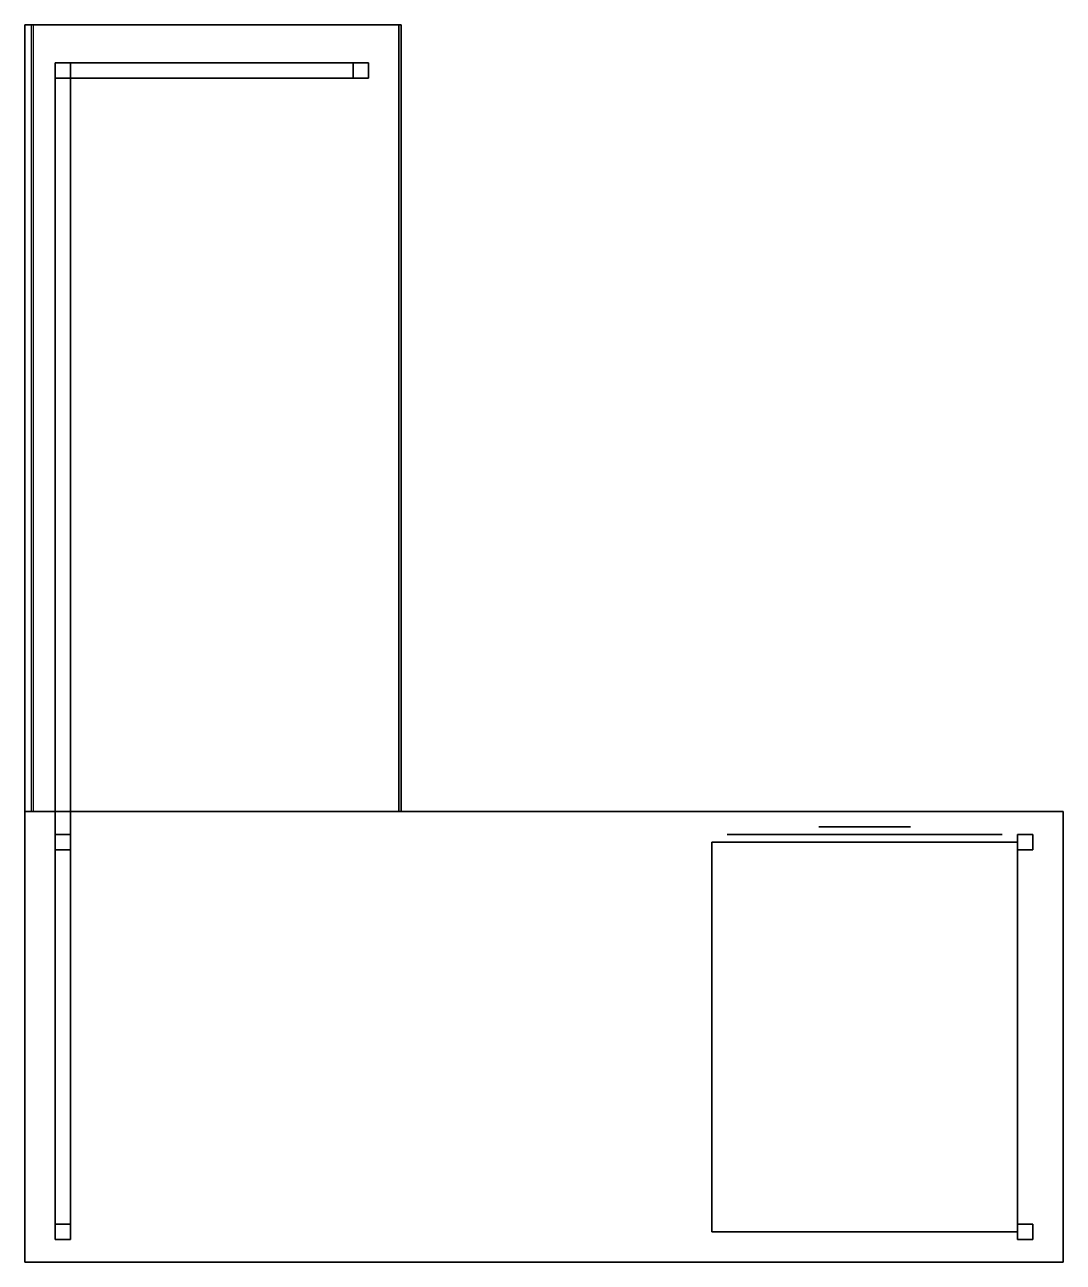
# Model space of a CAD drawing. Extents: x 0 to 1.73, y 0 to 2.06.
import ezdxf

# ---------------------------------------------------------------- set-up
doc = ezdxf.new("R2010")
doc.units = 0
doc.header["$LTSCALE"] = 48
doc.layers.get('0').update_dxf_attribs({"linetype": 'CONTINUOUS'})

msp = doc.modelspace()

# ---------------------------------------------------------------- linework, layer by layer
at = {"color": 0, "linetype": 'BYBLOCK'}
for points in [[(0.6223, 2.0574, 0.6096), (0.6223, 2.0574, 0.635), (0, 2.0574, 0.635), (0, 2.0574, 0.6096)], [(0.6223, 0.7493, 0.635), (0, 0.7493, 0.635), (0, 2.0574, 0.635), (0.6223, 2.0574, 0.635)], [(0, 0.7493, 0.635), (0, 2.0574, 0.635), (0, 2.0574, 0.6096), (0, 0.7493, 0.6096)], [(0.0147, 0.7493, 0.8001), (0.0147, 2.0574, 0.8001), (0.0108, 2.0574, 0.775), (0.0108, 0.7493, 0.775)], [(0.6223, 2.0574, 0.635), (0.6262, 2.0574, 0.6601), (0.0147, 2.0574, 0.8001), (0.0108, 2.0574, 0.775)], [(0.6262, 0.7493, 0.6601), (0.0147, 0.7493, 0.8001), (0.0147, 2.0574, 0.8001), (0.6262, 2.0574, 0.6601)], [(0.6223, 0.7493, 0.6096), (0.6223, 0.7493, 0.635), (0.6223, 2.0574, 0.635), (0.6223, 2.0574, 0.6096)], [(0.6223, 0.7493, 0.635), (0.6262, 0.7493, 0.6601), (0.6262, 2.0574, 0.6601), (0.6223, 2.0574, 0.635)], [(1.7272, 0.7493, 0.7366), (1.7272, 0, 0.7366), (0, 0, 0.7366), (0, 0.7493, 0.7366)], [(0, 0.7493, 0.7112), (0, 0.7493, 0.7366), (0, 0, 0.7366), (0, 0, 0.7112)], [(1.7272, 0.7493, 0.7112), (1.7272, 0.7493, 0.7366), (0, 0.7493, 0.7366), (0, 0.7493, 0.7112)], [(0.6223, 0.7493, 0.635), (0.6223, 0.7493, 0.7112), (0, 0.7493, 0.7112), (0, 0.7493, 0.635)], [(0.6223, 0.7493, 0.635), (0.6262, 0.7493, 0.6601), (0.0147, 0.7493, 0.8001), (0.0108, 0.7493, 0.775)], [(1.7272, 0.7493, 0.7112), (1.7272, 0.7493, 0.7366), (1.7272, 0, 0.7366), (1.7272, 0, 0.7112)], [(1.6256, 0.7112, 0.127), (1.6256, 0.7112, 0.3048), (1.1684, 0.7112, 0.3048), (1.1684, 0.7112, 0.127)], [(1.6256, 0.7112, 0.3302), (1.6256, 0.7112, 0.508), (1.1684, 0.7112, 0.508), (1.1684, 0.7112, 0.3302)], [(1.6256, 0.7112, 0.5334), (1.6256, 0.7112, 0.6858), (1.1684, 0.7112, 0.6858), (1.1684, 0.7112, 0.5334)], [(1.651, 0.6985, 0.7112), (1.143, 0.6985, 0.7112), (1.143, 0.6985, 0.1016), (1.651, 0.6985, 0.1016)], [(1.143, 0.6985, 0.7112), (1.143, 0.0508, 0.7112), (1.143, 0.0508, 0.1016), (1.143, 0.6985, 0.1016)], [(1.651, 0.0508, 0.7112), (1.651, 0.6985, 0.7112), (1.651, 0.6985, 0.1016), (1.651, 0.0508, 0.1016)], [(1.651, 0.0508, 0.7112), (1.651, 0.0508, 0.1016), (1.143, 0.0508, 0.1016), (1.143, 0.0508, 0.7112)], [(1.7272, 0, 0.7366), (0, 0, 0.7366), (0, 0, 0.7112), (1.7272, 0, 0.7112)]]:
    msp.add_3dface(points, dxfattribs=at)
at = {"color": 7}
for points in [[(0.0762, 1.9939, 0.6096), (0.0508, 1.9939, 0.6096), (0.0508, 1.9939), (0.0762, 1.9939)], [(0.0508, 1.9685, 0.6096), (0.0508, 1.9939, 0.6096), (0.0508, 1.9939), (0.0508, 1.9685)], [(0.0762, 1.9939, 0.1397), (0.0762, 1.9939, 0.1143), (0.5461, 1.9939, 0.1143), (0.5461, 1.9939, 0.1397)], [(0.0762, 1.9685, 0.1397), (0.0762, 1.9939, 0.1397), (0.5461, 1.9939, 0.1397), (0.5461, 1.9685, 0.1397)], [(0.0762, 1.9685, 0.1143), (0.0762, 1.9939, 0.1143), (0.5461, 1.9939, 0.1143), (0.5461, 1.9685, 0.1143)], [(0.0762, 1.9685, 0.6096), (0.0762, 1.9939, 0.6096), (0.0762, 1.9939), (0.0762, 1.9685)], [(0.5461, 1.9685, 0.6096), (0.5461, 1.9939, 0.6096), (0.5461, 1.9939), (0.5461, 1.9685)], [(0.5715, 1.9939, 0.6096), (0.5461, 1.9939, 0.6096), (0.5461, 1.9939), (0.5715, 1.9939)], [(0.5715, 1.9685, 0.6096), (0.5715, 1.9939, 0.6096), (0.5715, 1.9939), (0.5715, 1.9685)], [(0.0762, 1.9685), (0.0762, 1.9685, 0.6096), (0.0508, 1.9685, 0.6096), (0.0508, 1.9685)], [(0.0762, 0.7112, 0.1143), (0.0508, 0.7112, 0.1143), (0.0508, 1.9685, 0.1143), (0.0762, 1.9685, 0.1143)], [(0.0762, 0.7112, 0.1397), (0.0508, 0.7112, 0.1397), (0.0508, 1.9685, 0.1397), (0.0762, 1.9685, 0.1397)], [(0.0508, 0.7112, 0.1397), (0.0508, 0.7112, 0.1143), (0.0508, 1.9685, 0.1143), (0.0508, 1.9685, 0.1397)], [(0.5461, 1.9685, 0.1397), (0.0762, 1.9685, 0.1397), (0.0762, 1.9685, 0.1143), (0.5461, 1.9685, 0.1143)], [(0.0762, 1.9685, 0.1397), (0.0762, 0.7112, 0.1397), (0.0762, 0.7112, 0.1143), (0.0762, 1.9685, 0.1143)], [(0.5715, 1.9685), (0.5715, 1.9685, 0.6096), (0.5461, 1.9685, 0.6096), (0.5461, 1.9685)], [(1.4732, 0.7239, 0.254), (1.4732, 0.7239, 0.2794), (1.3208, 0.7239, 0.2794), (1.3208, 0.7239, 0.254)], [(1.4732, 0.7239, 0.4572), (1.4732, 0.7239, 0.4826), (1.3208, 0.7239, 0.4826), (1.3208, 0.7239, 0.4572)], [(1.4732, 0.7239, 0.635), (1.4732, 0.7239, 0.6604), (1.3208, 0.7239, 0.6604), (1.3208, 0.7239, 0.635)], [(0.0508, 0.7112, 0.7112), (0.0508, 0.6858, 0.7112), (0.0508, 0.6858), (0.0508, 0.7112)], [(0.0762, 0.7112, 0.7112), (0.0508, 0.7112, 0.7112), (0.0508, 0.7112), (0.0762, 0.7112)], [(0.0762, 0.7112), (0.0762, 0.7112, 0.7112), (0.0762, 0.6858, 0.7112), (0.0762, 0.6858)], [(1.6764, 0.7112, 0.7112), (1.651, 0.7112, 0.7112), (1.651, 0.7112), (1.6764, 0.7112)], [(1.651, 0.7112, 0.7112), (1.651, 0.6858, 0.7112), (1.651, 0.6858), (1.651, 0.7112)], [(1.6764, 0.7112), (1.6764, 0.7112, 0.7112), (1.6764, 0.6858, 0.7112), (1.6764, 0.6858)], [(0.0762, 0.6858, 0.7112), (0.0508, 0.6858, 0.7112), (0.0508, 0.6858), (0.0762, 0.6858)], [(0.0762, 0.0635, 0.1143), (0.0508, 0.0635, 0.1143), (0.0508, 0.6858, 0.1143), (0.0762, 0.6858, 0.1143)], [(0.0762, 0.0635, 0.1397), (0.0508, 0.0635, 0.1397), (0.0508, 0.6858, 0.1397), (0.0762, 0.6858, 0.1397)], [(0.0508, 0.0635, 0.1397), (0.0508, 0.0635, 0.1143), (0.0508, 0.6858, 0.1143), (0.0508, 0.6858, 0.1397)], [(0.0762, 0.6858, 0.1397), (0.0762, 0.0635, 0.1397), (0.0762, 0.0635, 0.1143), (0.0762, 0.6858, 0.1143)], [(1.6764, 0.6858, 0.7112), (1.651, 0.6858, 0.7112), (1.651, 0.6858), (1.6764, 0.6858)], [(0.0762, 0.0635, 0.7112), (0.0508, 0.0635, 0.7112), (0.0508, 0.0635), (0.0762, 0.0635)], [(0.0508, 0.0635, 0.7112), (0.0508, 0.0381, 0.7112), (0.0508, 0.0381), (0.0508, 0.0635)], [(0.0762, 0.0635), (0.0762, 0.0635, 0.7112), (0.0762, 0.0381, 0.7112), (0.0762, 0.0381)], [(1.651, 0.0635, 0.7112), (1.651, 0.0381, 0.7112), (1.651, 0.0381), (1.651, 0.0635)], [(1.6764, 0.0635, 0.7112), (1.651, 0.0635, 0.7112), (1.651, 0.0635), (1.6764, 0.0635)], [(1.6764, 0.0635), (1.6764, 0.0635, 0.7112), (1.6764, 0.0381, 0.7112), (1.6764, 0.0381)], [(0.0762, 0.0381, 0.7112), (0.0508, 0.0381, 0.7112), (0.0508, 0.0381), (0.0762, 0.0381)], [(1.6764, 0.0381, 0.7112), (1.651, 0.0381, 0.7112), (1.651, 0.0381), (1.6764, 0.0381)]]:
    msp.add_3dface(points, dxfattribs=at)

doc.saveas('drawing.dxf')
